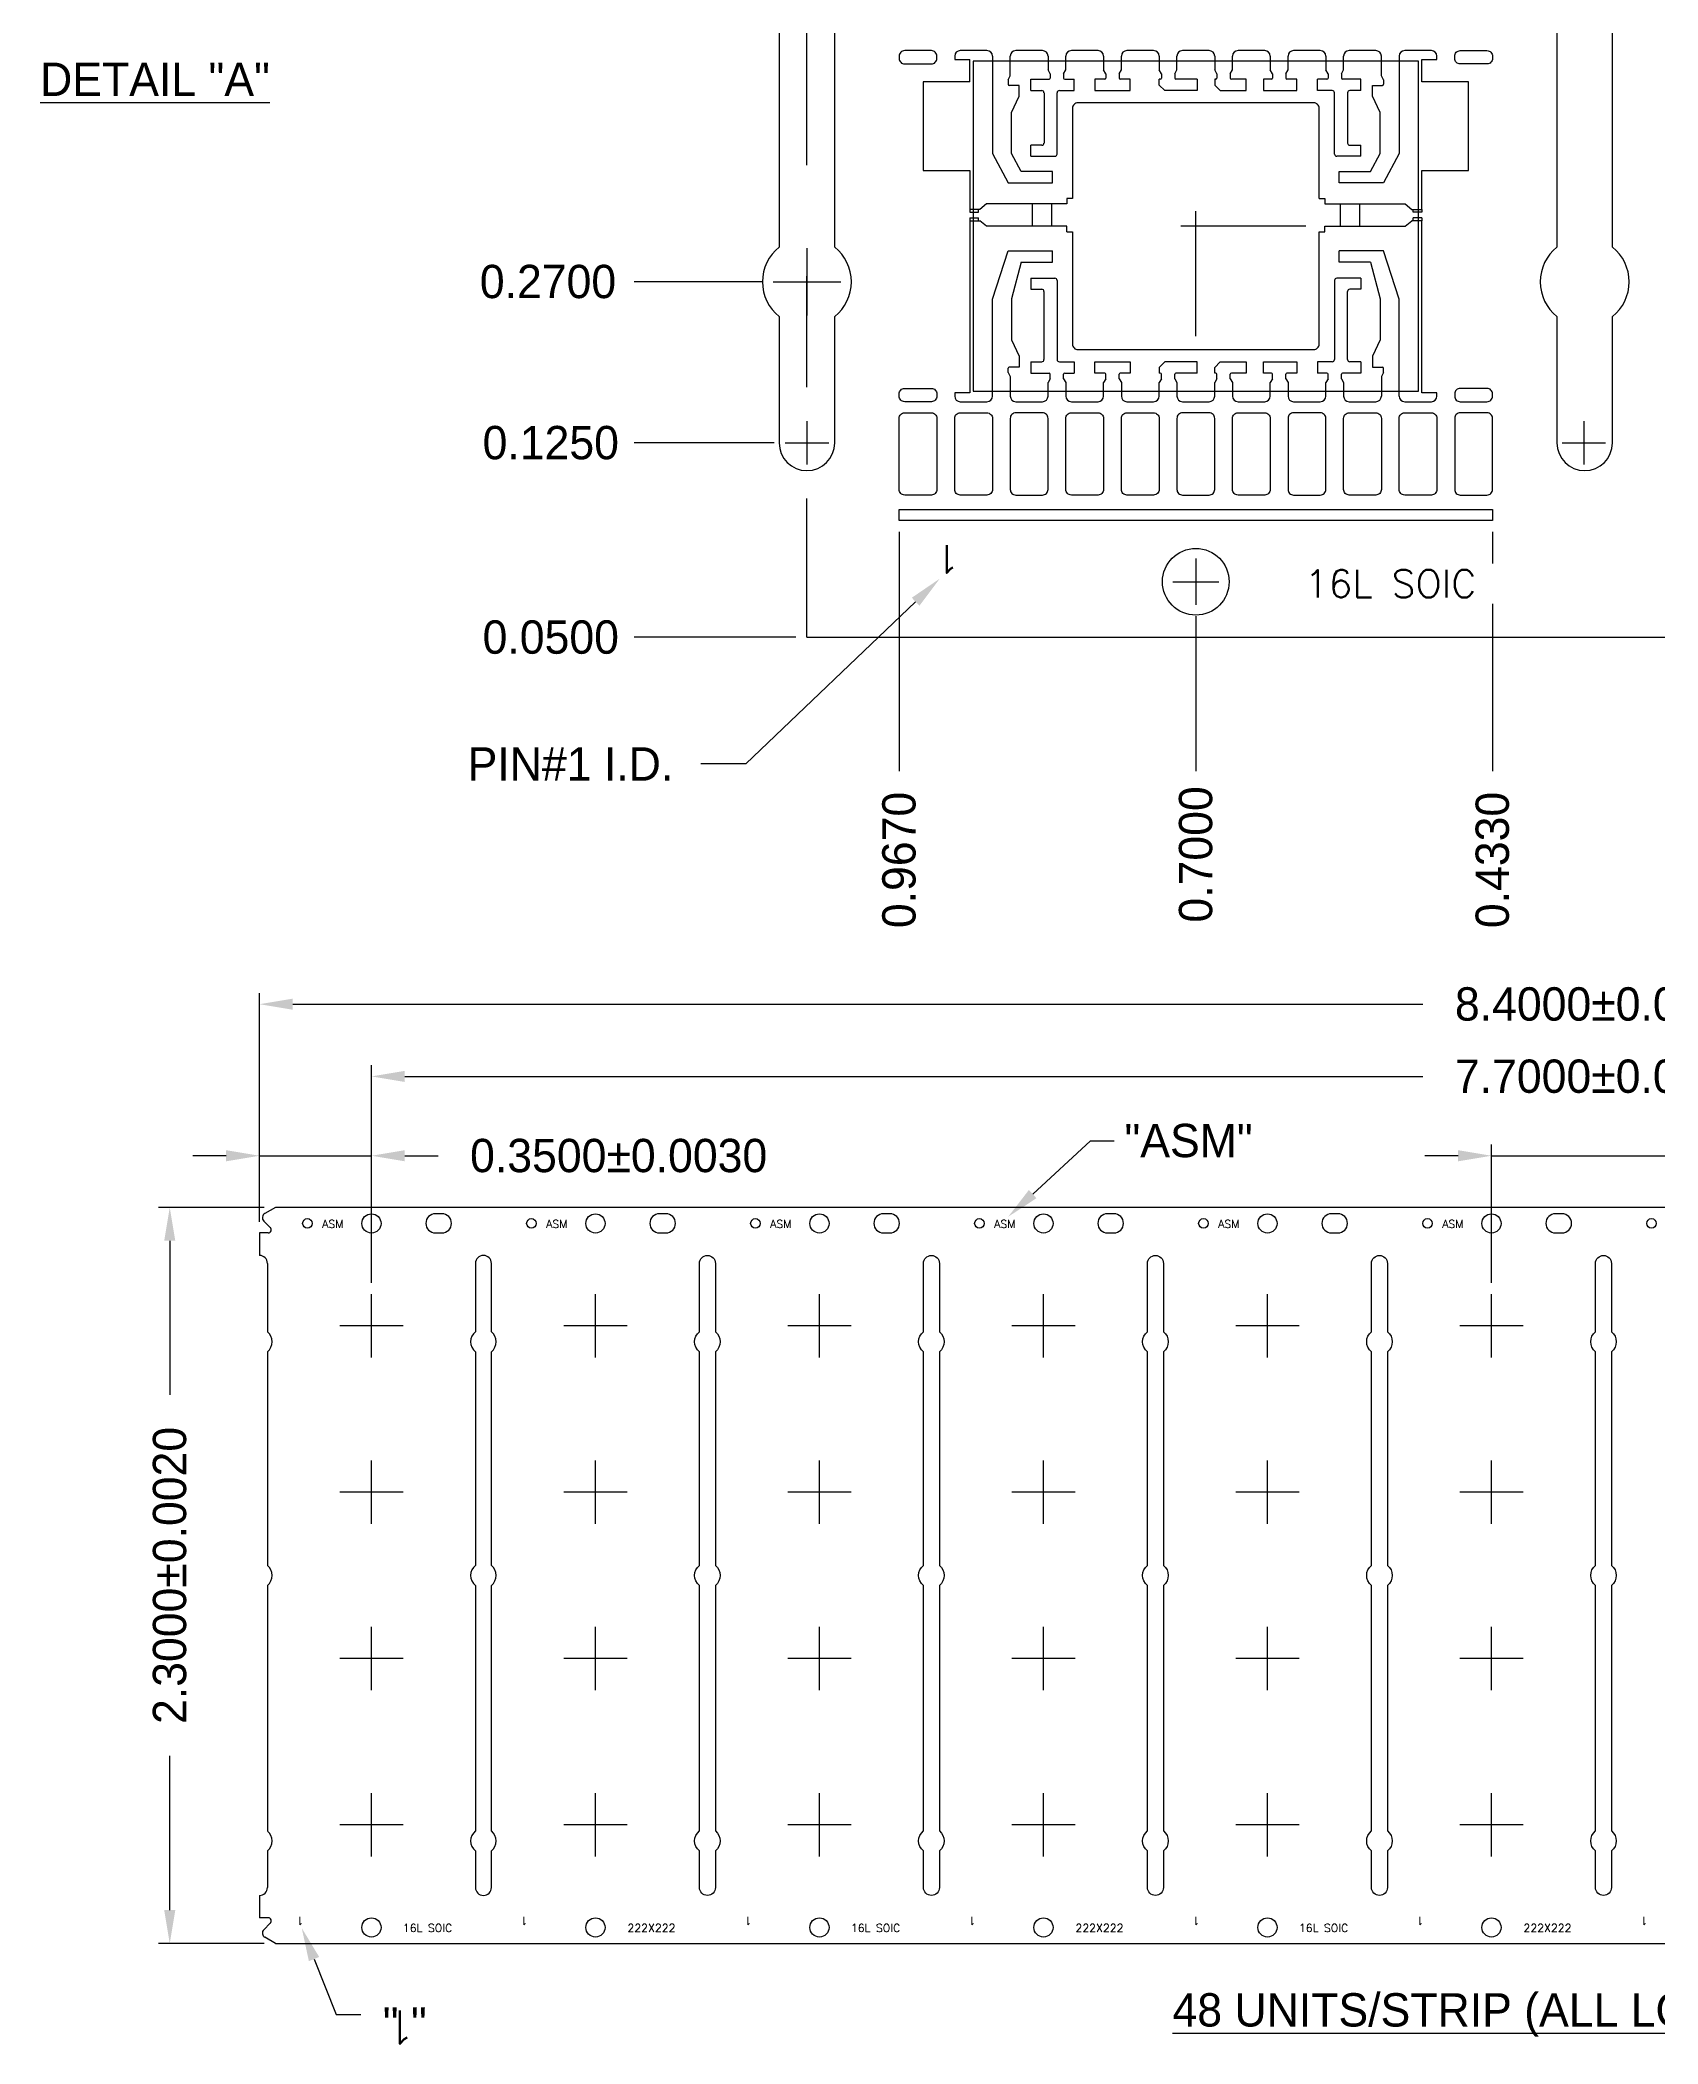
# Model space of a CAD drawing. Extents: x -3.71 to -0.57, y -3.69 to 0.24.
# Drawn here: x -3.658 to -2.202, y -3.692 to -1.888 of the extents above; entities that cross this region are included whole.
import ezdxf

# ---------------------------------------------------------------- set-up
doc = ezdxf.new("R2010")
doc.units = 0
doc.header["$MEASUREMENT"] = 0
doc.linetypes.add('CENTER', pattern=[2, 1.25, -0.25, 0.25, -0.25])
doc.linetypes.add('HIDDEN', pattern=[0.375, 0.25, -0.125])
doc.layers.add('1', color=7, linetype='Continuous')
doc.layers.add('1D', color=4, linetype='Continuous')
doc.styles.add('ROMANS', font='romans', dxfattribs={"height": 2.5})

msp = doc.modelspace()

# ---------------------------------------------------------------- linework, layer by layer
at = {"layer": '1'}
for p, q in [((-2.8348, -1.9027), (-2.8348, -1.9057)), ((-2.8348, -1.9057), (-2.8213, -1.9057)), ((-2.8058, -1.8977), (-2.8298, -1.8977)), ((-2.8213, -1.9257), (-2.8213, -1.9057)), ((-2.8008, -1.9027), (-2.8008, -1.9902)), ((-2.7848, -1.9205), (-2.7848, -1.9027)), ((-2.7558, -1.8977), (-2.7798, -1.8977)), ((-2.7508, -1.9027), (-2.7508, -1.915)), ((-2.7348, -1.915), (-2.7348, -1.9027)), ((-2.7058, -1.8977), (-2.7298, -1.8977)), ((-2.7008, -1.9027), (-2.7008, -1.915)), ((-2.6848, -1.915), (-2.6848, -1.9027)), ((-2.6558, -1.8977), (-2.6798, -1.8977)), ((-2.6508, -1.9027), (-2.6508, -1.915)), ((-2.6348, -1.915), (-2.6348, -1.9027)), ((-2.6058, -1.8977), (-2.6298, -1.8977)), ((-2.6008, -1.9027), (-2.6008, -1.915)), ((-2.5848, -1.915), (-2.5848, -1.9027)), ((-2.5558, -1.8977), (-2.5798, -1.8977)), ((-2.5508, -1.9027), (-2.5508, -1.915)), ((-2.5348, -1.915), (-2.5348, -1.9027)), ((-2.5058, -1.8977), (-2.5298, -1.8977)), ((-2.5008, -1.9027), (-2.5008, -1.915)), ((-2.4848, -1.915), (-2.4848, -1.9027)), ((-2.4558, -1.8977), (-2.4798, -1.8977)), ((-2.4508, -1.9205), (-2.4508, -1.9027)), ((-2.4348, -1.9027), (-2.4348, -1.9902)), ((-2.4058, -1.8977), (-2.4298, -1.8977)), ((-2.4143, -1.9057), (-2.4008, -1.9057)), ((-2.4143, -1.9257), (-2.4143, -1.9057)), ((-2.4008, -1.9057), (-2.4008, -1.9027)), ((-2.8213, -1.9257), (-2.8633, -1.9257)), ((-2.8633, -1.9257), (-2.8633, -2.0057)), ((-2.7867, -1.924), (-2.7848, -1.9205)), ((-2.7867, -1.924), (-2.7867, -1.928)), ((-2.7769, -1.929), (-2.7858, -1.929)), ((-2.7769, -1.9388), (-2.7769, -1.929)), ((-2.7662, -1.9337), (-2.7662, -1.9234)), ((-2.7662, -1.9234), (-2.7498, -1.9234)), ((-2.7488, -1.9185), (-2.7508, -1.915)), ((-2.7488, -1.9185), (-2.7488, -1.9225)), ((-2.7368, -1.9185), (-2.7348, -1.915)), ((-2.7368, -1.9185), (-2.7368, -1.9225)), ((-2.7358, -1.9234), (-2.7273, -1.9234)), ((-2.7273, -1.9337), (-2.7273, -1.9234)), ((-2.7087, -1.9234), (-2.7087, -1.9337)), ((-2.6998, -1.9234), (-2.7087, -1.9234)), ((-2.6988, -1.9185), (-2.7008, -1.915)), ((-2.6988, -1.9185), (-2.6988, -1.9225)), ((-2.6868, -1.9185), (-2.6848, -1.915)), ((-2.6868, -1.9185), (-2.6868, -1.9225)), ((-2.6769, -1.9234), (-2.6858, -1.9234)), ((-2.6769, -1.9337), (-2.6769, -1.9234)), ((-2.6488, -1.9185), (-2.6508, -1.915)), ((-2.6508, -1.9287), (-2.6508, -1.9234)), ((-2.6498, -1.9234), (-2.6508, -1.9234)), ((-2.6458, -1.9337), (-2.6508, -1.9287)), ((-2.6488, -1.9185), (-2.6488, -1.9225)), ((-2.6368, -1.9185), (-2.6348, -1.915)), ((-2.6368, -1.9185), (-2.6368, -1.9225)), ((-2.6165, -1.9234), (-2.6358, -1.9234)), ((-2.6165, -1.9234), (-2.6165, -1.9337)), ((-2.5988, -1.9185), (-2.6008, -1.915)), ((-2.6008, -1.9234), (-2.6008, -1.9287)), ((-2.5998, -1.9234), (-2.6008, -1.9234)), ((-2.6008, -1.9287), (-2.5958, -1.9337)), ((-2.5988, -1.9185), (-2.5988, -1.9225)), ((-2.5868, -1.9185), (-2.5848, -1.915)), ((-2.5868, -1.9185), (-2.5868, -1.9225)), ((-2.5725, -1.9234), (-2.5858, -1.9234)), ((-2.5725, -1.9337), (-2.5725, -1.9234)), ((-2.5568, -1.9234), (-2.5568, -1.9337)), ((-2.5498, -1.9234), (-2.5568, -1.9234)), ((-2.5488, -1.9185), (-2.5508, -1.915)), ((-2.5488, -1.9185), (-2.5488, -1.9225)), ((-2.5368, -1.9185), (-2.5348, -1.915)), ((-2.5368, -1.9185), (-2.5368, -1.9225)), ((-2.5269, -1.9234), (-2.5358, -1.9234)), ((-2.5269, -1.9337), (-2.5269, -1.9234)), ((-2.5083, -1.9337), (-2.5083, -1.9234)), ((-2.4998, -1.9234), (-2.5083, -1.9234)), ((-2.4988, -1.9185), (-2.5008, -1.915)), ((-2.4988, -1.9185), (-2.4988, -1.9225)), ((-2.4868, -1.9185), (-2.4848, -1.915)), ((-2.4868, -1.9185), (-2.4868, -1.9225)), ((-2.4694, -1.9234), (-2.4858, -1.9234)), ((-2.4694, -1.9337), (-2.4694, -1.9234)), ((-2.4587, -1.9388), (-2.4587, -1.929)), ((-2.4587, -1.929), (-2.4498, -1.929)), ((-2.4488, -1.924), (-2.4508, -1.9205)), ((-2.4488, -1.924), (-2.4488, -1.928)), ((-2.3723, -1.9257), (-2.4143, -1.9257)), ((-2.3723, -2.0057), (-2.3723, -1.9257)), ((-2.7838, -1.9534), (-2.7769, -1.9388)), ((-2.7662, -1.9337), (-2.7564, -1.9337)), ((-2.7544, -1.9357), (-2.7544, -1.9809)), ((-2.7426, -1.9908), (-2.7426, -1.9357)), ((-2.7406, -1.9337), (-2.7273, -1.9337)), ((-2.7087, -1.9337), (-2.6769, -1.9337)), ((-2.6165, -1.9337), (-2.6458, -1.9337)), ((-2.5958, -1.9337), (-2.5725, -1.9337)), ((-2.5568, -1.9337), (-2.5269, -1.9337)), ((-2.495, -1.9337), (-2.5083, -1.9337)), ((-2.493, -1.9908), (-2.493, -1.9357)), ((-2.4812, -1.9357), (-2.4812, -1.9809)), ((-2.4694, -1.9337), (-2.4792, -1.9337)), ((-2.4518, -1.9534), (-2.4587, -1.9388)), ((-2.7838, -1.9902), (-2.7838, -1.9534)), ((-2.4518, -1.9902), (-2.4518, -1.9534)), ((-2.7564, -1.9829), (-2.7662, -1.9829)), ((-2.7662, -1.9927), (-2.7662, -1.9829)), ((-2.4792, -1.9829), (-2.4694, -1.9829)), ((-2.4694, -1.9927), (-2.4694, -1.9829)), ((-2.8008, -1.9902), (-2.7867, -2.0168)), ((-2.7751, -2.0065), (-2.7838, -1.9902)), ((-2.7662, -1.9927), (-2.7446, -1.9927)), ((-2.4694, -1.9927), (-2.491, -1.9927)), ((-2.4605, -2.0065), (-2.4518, -1.9902)), ((-2.4348, -1.9902), (-2.4489, -2.0168)), ((-2.8633, -2.0057), (-2.8213, -2.0057)), ((-2.8213, -2.0057), (-2.8213, -2.0406)), ((-2.7867, -2.0168), (-2.7469, -2.0168)), ((-2.7469, -2.0065), (-2.7751, -2.0065)), ((-2.7469, -2.0168), (-2.7469, -2.0065)), ((-2.4887, -2.0168), (-2.4887, -2.0065)), ((-2.4887, -2.0065), (-2.4605, -2.0065)), ((-2.4489, -2.0168), (-2.4887, -2.0168)), ((-2.4143, -2.0057), (-2.3723, -2.0057)), ((-2.4143, -2.0406), (-2.4143, -2.0057)), ((-2.8063, -2.0357), (-2.8123, -2.0406)), ((-2.7338, -2.0357), (-2.8063, -2.0357)), ((-2.7338, -2.0307), (-2.7338, -2.0357)), ((-2.5068, -2.0307), (-2.5018, -2.0307)), ((-2.5018, -2.0307), (-2.5018, -2.0357)), ((-2.5018, -2.0357), (-2.4293, -2.0357)), ((-2.4293, -2.0357), (-2.4233, -2.0406)), ((-2.8123, -2.0406), (-2.8213, -2.0406)), ((-2.8123, -2.0406), (-2.8213, -2.0406)), ((-2.8213, -2.0509), (-2.8213, -2.2057)), ((-2.8213, -2.0509), (-2.8123, -2.0509)), ((-2.8213, -2.0509), (-2.8123, -2.0509)), ((-2.8063, -2.0557), (-2.8123, -2.0509)), ((-2.7338, -2.0557), (-2.8063, -2.0557)), ((-2.7338, -2.0607), (-2.7338, -2.0557)), ((-2.5018, -2.0607), (-2.5018, -2.0557)), ((-2.5018, -2.0557), (-2.4293, -2.0557)), ((-2.4293, -2.0557), (-2.4233, -2.0509)), ((-2.4233, -2.0406), (-2.4143, -2.0406)), ((-2.4233, -2.0406), (-2.4143, -2.0406)), ((-2.4143, -2.0509), (-2.4233, -2.0509)), ((-2.4143, -2.0509), (-2.4233, -2.0509)), ((-2.4143, -2.2057), (-2.4143, -2.0509)), ((-2.5068, -2.0607), (-2.5018, -2.0607)), ((-2.8008, -2.1213), (-2.7867, -2.0778)), ((-2.7867, -2.0778), (-2.7469, -2.0778)), ((-2.7751, -2.088), (-2.7838, -2.1212)), ((-2.7751, -2.088), (-2.7469, -2.088)), ((-2.7469, -2.088), (-2.7469, -2.0778)), ((-2.4489, -2.0778), (-2.4887, -2.0778)), ((-2.4887, -2.088), (-2.4887, -2.0778)), ((-2.4605, -2.088), (-2.4887, -2.088)), ((-2.4605, -2.088), (-2.4518, -2.1212)), ((-2.4348, -2.1213), (-2.4489, -2.0778)), ((-2.7662, -2.1026), (-2.7446, -2.1026)), ((-2.7662, -2.1026), (-2.7662, -2.1124)), ((-2.7426, -2.1046), (-2.7426, -2.1758)), ((-2.493, -2.1046), (-2.493, -2.1758)), ((-2.4694, -2.1026), (-2.491, -2.1026)), ((-2.4694, -2.1026), (-2.4694, -2.1124)), ((-2.8008, -2.2087), (-2.8008, -2.1213)), ((-2.7838, -2.1212), (-2.7838, -2.1581)), ((-2.7662, -2.1124), (-2.7564, -2.1124)), ((-2.7544, -2.1758), (-2.7544, -2.1144)), ((-2.4812, -2.1758), (-2.4812, -2.1144)), ((-2.4694, -2.1124), (-2.4792, -2.1124)), ((-2.4518, -2.1212), (-2.4518, -2.1581)), ((-2.4348, -2.2087), (-2.4348, -2.1213)), ((-2.7838, -2.1581), (-2.7769, -2.1726)), ((-2.4518, -2.1581), (-2.4587, -2.1726)), ((-2.7769, -2.1726), (-2.7769, -2.1825)), ((-2.7662, -2.1778), (-2.7662, -2.188)), ((-2.7662, -2.1778), (-2.7564, -2.1778)), ((-2.7406, -2.1778), (-2.7273, -2.1778)), ((-2.7273, -2.1778), (-2.7273, -2.188)), ((-2.7087, -2.188), (-2.7087, -2.1778)), ((-2.7087, -2.1778), (-2.6769, -2.1778)), ((-2.6769, -2.1778), (-2.6769, -2.188)), ((-2.6458, -2.1778), (-2.6508, -2.1828)), ((-2.6165, -2.1778), (-2.6458, -2.1778)), ((-2.6165, -2.188), (-2.6165, -2.1778)), ((-2.6008, -2.1828), (-2.5958, -2.1778)), ((-2.5958, -2.1778), (-2.5725, -2.1778)), ((-2.5725, -2.1778), (-2.5725, -2.188)), ((-2.5568, -2.188), (-2.5568, -2.1778)), ((-2.5568, -2.1778), (-2.5269, -2.1778)), ((-2.5269, -2.1778), (-2.5269, -2.188)), ((-2.495, -2.1778), (-2.5083, -2.1778)), ((-2.5083, -2.1778), (-2.5083, -2.188)), ((-2.4694, -2.1778), (-2.4792, -2.1778)), ((-2.4694, -2.1778), (-2.4694, -2.188)), ((-2.4587, -2.1726), (-2.4587, -2.1825)), ((-2.7867, -2.1875), (-2.7867, -2.1835)), ((-2.7867, -2.1875), (-2.7848, -2.191)), ((-2.7769, -2.1825), (-2.7858, -2.1825)), ((-2.7848, -2.191), (-2.7848, -2.2087)), ((-2.7662, -2.188), (-2.7498, -2.188)), ((-2.7488, -2.193), (-2.7508, -2.1965)), ((-2.7508, -2.2087), (-2.7508, -2.1965)), ((-2.7488, -2.193), (-2.7488, -2.189)), ((-2.7368, -2.193), (-2.7368, -2.189)), ((-2.7368, -2.193), (-2.7348, -2.1965)), ((-2.7358, -2.188), (-2.7273, -2.188)), ((-2.7348, -2.1965), (-2.7348, -2.2087)), ((-2.6998, -2.188), (-2.7087, -2.188)), ((-2.6988, -2.193), (-2.7008, -2.1965)), ((-2.7008, -2.2087), (-2.7008, -2.1965)), ((-2.6988, -2.193), (-2.6988, -2.189)), ((-2.6868, -2.193), (-2.6868, -2.189)), ((-2.6868, -2.193), (-2.6848, -2.1965)), ((-2.6769, -2.188), (-2.6858, -2.188)), ((-2.6848, -2.1965), (-2.6848, -2.2087)), ((-2.6508, -2.1828), (-2.6508, -2.188)), ((-2.6498, -2.188), (-2.6508, -2.188)), ((-2.6488, -2.193), (-2.6508, -2.1965)), ((-2.6508, -2.2087), (-2.6508, -2.1965)), ((-2.6488, -2.193), (-2.6488, -2.189)), ((-2.6368, -2.193), (-2.6368, -2.189)), ((-2.6368, -2.193), (-2.6348, -2.1965)), ((-2.6165, -2.188), (-2.6358, -2.188)), ((-2.6348, -2.1965), (-2.6348, -2.2087)), ((-2.6008, -2.188), (-2.6008, -2.1828)), ((-2.5998, -2.188), (-2.6008, -2.188)), ((-2.5988, -2.193), (-2.6008, -2.1965)), ((-2.6008, -2.2087), (-2.6008, -2.1965)), ((-2.5988, -2.193), (-2.5988, -2.189)), ((-2.5868, -2.193), (-2.5868, -2.189)), ((-2.5868, -2.193), (-2.5848, -2.1965)), ((-2.5725, -2.188), (-2.5858, -2.188)), ((-2.5848, -2.1965), (-2.5848, -2.2087)), ((-2.5498, -2.188), (-2.5568, -2.188)), ((-2.5488, -2.193), (-2.5508, -2.1965)), ((-2.5508, -2.2087), (-2.5508, -2.1965)), ((-2.5488, -2.193), (-2.5488, -2.189)), ((-2.5368, -2.193), (-2.5368, -2.189)), ((-2.5368, -2.193), (-2.5348, -2.1965)), ((-2.5269, -2.188), (-2.5358, -2.188)), ((-2.5348, -2.1965), (-2.5348, -2.2087)), ((-2.4998, -2.188), (-2.5083, -2.188)), ((-2.4988, -2.193), (-2.5008, -2.1965)), ((-2.5008, -2.2087), (-2.5008, -2.1965)), ((-2.4988, -2.193), (-2.4988, -2.189)), ((-2.4868, -2.193), (-2.4868, -2.189)), ((-2.4868, -2.193), (-2.4848, -2.1965)), ((-2.4694, -2.188), (-2.4858, -2.188)), ((-2.4848, -2.1965), (-2.4848, -2.2087)), ((-2.4587, -2.1825), (-2.4498, -2.1825)), ((-2.4488, -2.1875), (-2.4508, -2.191)), ((-2.4508, -2.191), (-2.4508, -2.2087)), ((-2.4488, -2.1875), (-2.4488, -2.1835)), ((-2.8348, -2.2057), (-2.8348, -2.2087)), ((-2.8213, -2.2057), (-2.8348, -2.2057)), ((-2.8298, -2.2137), (-2.8058, -2.2137)), ((-2.7798, -2.2137), (-2.7558, -2.2137)), ((-2.7298, -2.2137), (-2.7058, -2.2137)), ((-2.6798, -2.2137), (-2.6558, -2.2137)), ((-2.6298, -2.2137), (-2.6058, -2.2137)), ((-2.5798, -2.2137), (-2.5558, -2.2137)), ((-2.5298, -2.2137), (-2.5058, -2.2137)), ((-2.5008, -2.2087), (-2.5008, -2.2041)), ((-2.4848, -2.2041), (-2.4848, -2.2087)), ((-2.4798, -2.2137), (-2.4558, -2.2137)), ((-2.4298, -2.2137), (-2.4058, -2.2137)), ((-2.4008, -2.2057), (-2.4143, -2.2057)), ((-2.4008, -2.2087), (-2.4008, -2.2057)), ((-2.9678, -2.4257), (-1.6178, -2.4257)), ((-3.4461, -2.9388), (-3.4556, -2.9443)), ((-3.4565, -2.9511), (-3.4507, -2.9569)), ((-3.4527, -2.9618), (-3.4605, -2.9618)), ((-3.4527, -3.5781), (-3.4605, -3.5781)), ((-3.4565, -3.5889), (-3.4507, -3.583)), ((-3.4461, -3.6012), (-3.4556, -3.5957))]:
    msp.add_line(p, q, dxfattribs=at)
for points in [[(-2.9928, -1.2445, 0.480384), (-2.9928, -1.307), (-2.9928, -2.0745, 0.480384), (-2.9928, -2.137), (-2.9928, -2.2507, 1), (-2.9428, -2.2507), (-2.9428, -2.137, 0.480384), (-2.9428, -2.0745), (-2.9428, -1.307, 0.480384), (-2.9428, -1.2445), (-2.9428, -0.577, 0.480384), (-2.9428, -0.5145), (-2.9428, -0.3007, 1), (-2.9928, -0.3007), (-2.9928, -0.5145, 0.480384), (-2.9928, -0.577)], [(-2.2928, -1.2445, 0.480384), (-2.2928, -1.307), (-2.2928, -2.0745, 0.480384), (-2.2928, -2.137), (-2.2928, -2.2507, 1), (-2.2428, -2.2507), (-2.2428, -2.137, 0.480384), (-2.2428, -2.0745), (-2.2428, -1.307, 0.480384), (-2.2428, -1.2445), (-2.2428, -0.577, 0.480384), (-2.2428, -0.5145), (-2.2428, -0.3007, 1), (-2.2928, -0.3007), (-2.2928, -0.5145, 0.480384), (-2.2928, -0.577)], [(-2.8558, -1.9097, 0.414214), (-2.8508, -1.9047), (-2.8508, -1.9027, 0.414214), (-2.8558, -1.8977), (-2.8798, -1.8977, 0.414214), (-2.8848, -1.9027), (-2.8848, -1.9047, 0.414214), (-2.8798, -1.9097)], [(-2.3798, -1.9097, -0.414214), (-2.3848, -1.9047), (-2.3848, -1.9027, -0.414214), (-2.3798, -1.8977), (-2.3558, -1.8977, -0.414214), (-2.3508, -1.9027), (-2.3508, -1.9047, -0.414214), (-2.3558, -1.9097)], [(-2.8558, -2.2017, -0.414214), (-2.8508, -2.2067), (-2.8508, -2.2087, -0.414214), (-2.8558, -2.2137), (-2.8798, -2.2137, -0.414214), (-2.8848, -2.2087), (-2.8848, -2.2067, -0.414214), (-2.8798, -2.2017)], [(-2.3798, -2.2017, 0.414214), (-2.3848, -2.2067), (-2.3848, -2.2087, 0.414214), (-2.3798, -2.2137), (-2.3558, -2.2137, 0.414214), (-2.3508, -2.2087), (-2.3508, -2.2067, 0.414214), (-2.3558, -2.2017)], [(-2.8848, -2.2287, -0.414214), (-2.8798, -2.2237), (-2.8558, -2.2237, -0.414214), (-2.8508, -2.2287), (-2.8508, -2.2927, -0.414214), (-2.8558, -2.2977), (-2.8798, -2.2977, -0.414214), (-2.8848, -2.2927)], [(-2.8348, -2.2287, -0.414214), (-2.8298, -2.2237), (-2.8058, -2.2237, -0.414214), (-2.8008, -2.2287), (-2.8008, -2.2927, -0.414214), (-2.8058, -2.2977), (-2.8298, -2.2977, -0.414214), (-2.8348, -2.2927)], [(-2.7508, -2.2287, 0.414214), (-2.7558, -2.2237), (-2.7798, -2.2237, 0.414214), (-2.7848, -2.2287), (-2.7848, -2.2927, 0.414214), (-2.7798, -2.2977), (-2.7558, -2.2977, 0.414214), (-2.7508, -2.2927)], [(-2.7298, -2.2977, -0.414214), (-2.7348, -2.2927), (-2.7348, -2.2287, -0.414214), (-2.7298, -2.2237), (-2.7058, -2.2237, -0.414214), (-2.7008, -2.2287), (-2.7008, -2.2927, -0.414214), (-2.7058, -2.2977)], [(-2.6848, -2.2287, -0.414214), (-2.6798, -2.2237), (-2.6558, -2.2237, -0.414214), (-2.6508, -2.2287), (-2.6508, -2.2927, -0.414214), (-2.6558, -2.2977), (-2.6798, -2.2977, -0.414214), (-2.6848, -2.2927)], [(-2.6008, -2.2287, 0.414214), (-2.6058, -2.2237), (-2.6298, -2.2237, 0.414214), (-2.6348, -2.2287), (-2.6348, -2.2927, 0.414214), (-2.6298, -2.2977), (-2.6058, -2.2977, 0.414214), (-2.6008, -2.2927)], [(-2.5558, -2.2237, -0.414214), (-2.5508, -2.2287), (-2.5508, -2.2927, -0.414214), (-2.5558, -2.2977), (-2.5798, -2.2977, -0.414214), (-2.5848, -2.2927), (-2.5848, -2.2287, -0.414214), (-2.5798, -2.2237)], [(-2.5008, -2.2287, 0.414214), (-2.5058, -2.2237), (-2.5298, -2.2237, 0.414214), (-2.5348, -2.2287), (-2.5348, -2.2927, 0.414214), (-2.5298, -2.2977), (-2.5058, -2.2977, 0.414214), (-2.5008, -2.2927)], [(-2.4848, -2.2287, -0.414214), (-2.4798, -2.2237), (-2.4558, -2.2237, -0.414214), (-2.4508, -2.2287), (-2.4508, -2.2927, -0.414214), (-2.4558, -2.2977), (-2.4798, -2.2977, -0.414214), (-2.4848, -2.2927)], [(-2.4058, -2.2237, -0.414214), (-2.4008, -2.2287), (-2.4008, -2.2927, -0.414214), (-2.4058, -2.2977), (-2.4298, -2.2977, -0.414214), (-2.4348, -2.2927), (-2.4348, -2.2287, -0.414214), (-2.4298, -2.2237)], [(-2.3508, -2.2287, 0.414214), (-2.3558, -2.2237), (-2.3798, -2.2237, 0.414214), (-2.3848, -2.2287), (-2.3848, -2.2927, 0.414214), (-2.3798, -2.2977), (-2.3558, -2.2977, 0.414214), (-2.3508, -2.2927)]]:
    msp.add_lwpolyline(points, format="xyb", close=True, dxfattribs=at)
for points in [[(-2.5068, -2.0307), (-2.5068, -1.9497, 0.414214), (-2.5118, -1.9447), (-2.7238, -1.9447, 0.414214), (-2.7288, -1.9497), (-2.7288, -2.0307), (-2.7338, -2.0307)], [(-2.7338, -2.0607), (-2.7288, -2.0607), (-2.7288, -2.1618, 0.414214), (-2.7238, -2.1668), (-2.5118, -2.1668, 0.414214), (-2.5068, -2.1618), (-2.5068, -2.0607)]]:
    msp.add_lwpolyline(points, format="xyb", dxfattribs=at)
msp.add_lwpolyline([(-2.3508, -2.3107), (-2.3508, -2.3207), (-2.8848, -2.3207), (-2.8848, -2.3107)], close=True, dxfattribs=at)
msp.add_circle((-2.6178, -2.3757), 0.03, dxfattribs=at)
for centre, radius, start, end in [((-2.8298, -1.9027), 0.005, 90, 180), ((-2.8058, -1.9027), 0.005, 0, 90), ((-2.7798, -1.9027), 0.005, 90, 180), ((-2.7558, -1.9027), 0.005, 0, 90), ((-2.7298, -1.9027), 0.005, 90, 180), ((-2.7058, -1.9027), 0.005, 0, 90), ((-2.6798, -1.9027), 0.005, 90, 180), ((-2.6558, -1.9027), 0.005, 0, 90), ((-2.6298, -1.9027), 0.005, 90, 180), ((-2.6058, -1.9027), 0.005, 0, 90), ((-2.5798, -1.9027), 0.005, 90, 180), ((-2.5558, -1.9027), 0.005, 0, 90), ((-2.5298, -1.9027), 0.005, 90, 180), ((-2.5058, -1.9027), 0.005, 0, 90), ((-2.4798, -1.9027), 0.005, 90, 180), ((-2.4558, -1.9027), 0.005, 0, 90), ((-2.4298, -1.9027), 0.005, 90, 180), ((-2.4058, -1.9027), 0.005, 0, 90), ((-2.7858, -1.928), 0.000984, 180, 270), ((-2.7498, -1.9225), 0.000984, 270, 360), ((-2.7358, -1.9225), 0.000984, 180, 270), ((-2.6998, -1.9225), 0.000984, 270, 360), ((-2.6858, -1.9225), 0.000984, 180, 270), ((-2.6498, -1.9225), 0.000984, 270, 360), ((-2.6358, -1.9225), 0.000984, 180, 270), ((-2.5998, -1.9225), 0.000984, 270, 360), ((-2.5858, -1.9225), 0.000984, 180, 270), ((-2.5498, -1.9225), 0.000984, 270, 360), ((-2.5358, -1.9225), 0.000984, 180, 270), ((-2.4998, -1.9225), 0.000984, 270, 360), ((-2.4858, -1.9225), 0.000984, 180, 270), ((-2.4498, -1.928), 0.000984, 270, 360), ((-2.7564, -1.9357), 0.00197, 0, 90), ((-2.7406, -1.9357), 0.00197, 90, 180), ((-2.495, -1.9357), 0.00197, 0, 90), ((-2.4792, -1.9357), 0.00197, 90, 180), ((-2.7564, -1.9809), 0.00197, 270, 0), ((-2.4792, -1.9809), 0.00197, 180, 270), ((-2.7446, -1.9908), 0.00197, 270, 0), ((-2.491, -1.9908), 0.00197, 180, 270), ((-2.7446, -2.1046), 0.00197, 0, 90), ((-2.491, -2.1046), 0.00197, 90, 180), ((-2.7564, -2.1144), 0.00197, 0, 90), ((-2.4792, -2.1144), 0.00197, 90, 180), ((-2.7564, -2.1758), 0.00197, 270, 0), ((-2.7406, -2.1758), 0.00197, 180, 270), ((-2.495, -2.1758), 0.00197, 270, 0), ((-2.4792, -2.1758), 0.00197, 180, 270), ((-2.7858, -2.1835), 0.000984, 90, 180), ((-2.7498, -2.189), 0.000984, 0, 90), ((-2.7358, -2.189), 0.000984, 90, 180), ((-2.6998, -2.189), 0.000984, 0, 90), ((-2.6858, -2.189), 0.000984, 90, 180), ((-2.6498, -2.189), 0.000984, 0, 90), ((-2.6358, -2.189), 0.000984, 90, 180), ((-2.5998, -2.189), 0.000984, 0, 90), ((-2.5858, -2.189), 0.000984, 90, 180), ((-2.5498, -2.189), 0.000984, 0, 90), ((-2.5358, -2.189), 0.000984, 90, 180), ((-2.4998, -2.189), 0.000984, 0, 90), ((-2.4858, -2.189), 0.000984, 90, 180), ((-2.4498, -2.1835), 0.000984, 0, 90), ((-2.8298, -2.2087), 0.005, 180, 270), ((-2.8058, -2.2087), 0.005, 270, 0), ((-2.7798, -2.2087), 0.005, 180, 270), ((-2.7558, -2.2087), 0.005, 270, 0), ((-2.7298, -2.2087), 0.005, 180, 270), ((-2.7058, -2.2087), 0.005, 270, 0), ((-2.6798, -2.2087), 0.005, 180, 270), ((-2.6558, -2.2087), 0.005, 270, 0), ((-2.6298, -2.2087), 0.005, 180, 270), ((-2.6058, -2.2087), 0.005, 270, 0), ((-2.5798, -2.2087), 0.005, 180, 270), ((-2.5558, -2.2087), 0.005, 270, 0), ((-2.5298, -2.2087), 0.005, 180, 270), ((-2.5058, -2.2087), 0.005, 270, 0), ((-2.4798, -2.2087), 0.005, 180, 270), ((-2.4558, -2.2087), 0.005, 270, 0), ((-2.4298, -2.2087), 0.005, 180, 270), ((-2.4058, -2.2087), 0.005, 270, 0), ((-3.4535, -2.948), 0.00432, 120, 225), ((-3.4527, -2.9589), 0.00288, 270, 45), ((-3.4527, -3.581), 0.00288, 315, 90), ((-3.4535, -3.5919), 0.00432, 135, 240)]:
    msp.add_arc(centre, radius, start, end, dxfattribs=at)
at = {"layer": '1D', "linetype": 'CENTER', "ltscale": 0.1}
msp.add_line((-2.9678, -2.4257), (-2.9678, -0.1257), dxfattribs=at)
at = {"layer": '1D', "linetype": 'CENTER', "ltscale": 0.09}
for p, q in [((-2.6178, -2.1548), (-2.6178, -1.9567)), ((-2.5187, -2.0557), (-2.7168, -2.0557)), ((-3.3597, -3.0739), (-3.3597, -3.0168)), ((-3.1581, -3.0739), (-3.1581, -3.0168)), ((-2.9565, -3.0739), (-2.9565, -3.0168)), ((-2.7549, -3.0739), (-2.7549, -3.0168)), ((-2.5533, -3.0739), (-2.5533, -3.0168)), ((-2.3517, -3.0739), (-2.3517, -3.0168)), ((-3.3312, -3.0453), (-3.3882, -3.0453)), ((-3.1296, -3.0453), (-3.1866, -3.0453)), ((-2.928, -3.0453), (-2.985, -3.0453)), ((-2.7264, -3.0453), (-2.7834, -3.0453)), ((-2.5248, -3.0453), (-2.5818, -3.0453)), ((-2.3232, -3.0453), (-2.3802, -3.0453)), ((-3.3597, -3.2236), (-3.3597, -3.1666)), ((-3.1581, -3.2236), (-3.1581, -3.1666)), ((-2.9565, -3.2236), (-2.9565, -3.1666)), ((-2.7549, -3.2236), (-2.7549, -3.1666)), ((-2.5533, -3.2236), (-2.5533, -3.1666)), ((-2.3517, -3.2236), (-2.3517, -3.1666)), ((-3.3312, -3.1951), (-3.3882, -3.1951)), ((-3.1296, -3.1951), (-3.1866, -3.1951)), ((-2.928, -3.1951), (-2.985, -3.1951)), ((-2.7264, -3.1951), (-2.7834, -3.1951)), ((-2.5248, -3.1951), (-2.5818, -3.1951)), ((-2.3232, -3.1951), (-2.3802, -3.1951)), ((-3.3597, -3.3734), (-3.3597, -3.3163)), ((-3.1581, -3.3734), (-3.1581, -3.3163)), ((-2.9565, -3.3734), (-2.9565, -3.3163)), ((-2.7549, -3.3734), (-2.7549, -3.3163)), ((-2.5533, -3.3734), (-2.5533, -3.3163)), ((-2.3517, -3.3734), (-2.3517, -3.3163)), ((-3.3312, -3.3449), (-3.3882, -3.3449)), ((-3.1296, -3.3449), (-3.1866, -3.3449)), ((-2.928, -3.3449), (-2.985, -3.3449)), ((-2.7264, -3.3449), (-2.7834, -3.3449)), ((-2.5248, -3.3449), (-2.5818, -3.3449)), ((-2.3232, -3.3449), (-2.3802, -3.3449)), ((-3.3597, -3.5231), (-3.3597, -3.4661)), ((-3.1581, -3.5231), (-3.1581, -3.4661)), ((-2.9565, -3.5231), (-2.9565, -3.4661)), ((-2.7549, -3.5231), (-2.7549, -3.4661)), ((-2.5533, -3.5231), (-2.5533, -3.4661)), ((-2.3517, -3.5231), (-2.3517, -3.4661)), ((-3.3312, -3.4946), (-3.3882, -3.4946)), ((-3.1296, -3.4946), (-3.1866, -3.4946)), ((-2.928, -3.4946), (-2.985, -3.4946)), ((-2.7264, -3.4946), (-2.7834, -3.4946)), ((-2.5248, -3.4946), (-2.5818, -3.4946)), ((-2.3232, -3.4946), (-2.3802, -3.4946))]:
    msp.add_line(p, q, dxfattribs=at)
at = {"layer": '1D', "linetype": 'HIDDEN'}
for p, q in [((-2.8213, -2.0406), (-2.8213, -2.0432)), ((-2.8213, -2.0482), (-2.8213, -2.0509)), ((-2.8133, -2.0432), (-2.8133, -2.0406)), ((-2.8133, -2.0509), (-2.8133, -2.0482)), ((-2.4223, -2.0432), (-2.4223, -2.0406)), ((-2.4223, -2.0509), (-2.4223, -2.0482)), ((-2.4143, -2.0406), (-2.4143, -2.0432)), ((-2.4143, -2.0482), (-2.4143, -2.0509))]:
    msp.add_line(p, q, dxfattribs=at)
at = {"layer": '1D'}
for p, q in [((-2.8213, -2.0432), (-2.8133, -2.0432)), ((-2.8213, -2.0482), (-2.8133, -2.0482)), ((-2.4143, -2.0432), (-2.4223, -2.0432)), ((-2.4143, -2.0482), (-2.4223, -2.0482)), ((-2.9678, -2.0754), (-2.9678, -2.1361)), ((-3.0081, -2.1057), (-3.1233, -2.1057)), ((-2.9981, -2.1057), (-2.9374, -2.1057)), ((-2.9678, -2.2312), (-2.9678, -2.2703)), ((-2.2686, -2.2312), (-2.2686, -2.2703)), ((-2.9973, -2.2507), (-3.1233, -2.2507)), ((-2.9873, -2.2507), (-2.9482, -2.2507)), ((-2.2881, -2.2507), (-2.249, -2.2507)), ((-2.8848, -2.3307), (-2.8848, -2.5461)), ((-2.3508, -2.3307), (-2.3508, -2.3592)), ((-2.6178, -2.3549), (-2.6178, -2.3966)), ((-2.6386, -2.3757), (-2.597, -2.3757)), ((-2.87, -2.3937), (-3.0229, -2.5397)), ((-2.3508, -2.3955), (-2.3508, -2.5461)), ((-2.6178, -2.4066), (-2.6178, -2.5461)), ((-2.9778, -2.4257), (-3.1233, -2.4257)), ((-3.0229, -2.5397), (-3.0634, -2.5397)), ((-3.4605, -2.9518), (-3.4605, -2.7459)), ((-3.4305, -2.7559), (-2.4134, -2.7559)), ((-3.3597, -3.0068), (-3.3597, -2.8109)), ((-3.3297, -2.8209), (-2.4134, -2.8209)), ((-2.7646, -2.9268), (-2.7127, -2.8788)), ((-2.7127, -2.8788), (-2.6912, -2.8788)), ((-2.3517, -3.0068), (-2.3517, -2.8823)), ((-3.4905, -2.8923), (-3.5205, -2.8923)), ((-3.4605, -2.8923), (-3.3597, -2.8923)), ((-3.3297, -2.8923), (-3.2997, -2.8923)), ((-2.3817, -2.8923), (-2.4117, -2.8923)), ((-2.3517, -2.8923), (-2.1501, -2.8923)), ((-3.4561, -2.9388), (-3.5512, -2.9388)), ((-3.5412, -2.9688), (-3.5412, -3.1075)), ((-3.5412, -3.5712), (-3.5412, -3.4325)), ((-3.4561, -3.6012), (-3.5512, -3.6012)), ((-3.4113, -3.6153), (-3.3914, -3.6652)), ((-3.3914, -3.6652), (-3.3691, -3.6652))]:
    msp.add_line(p, q, dxfattribs=at)
at = {"layer": '1D', "color": 7}
for p, q in [((-1.0557, -2.9388), (-3.4461, -2.9388)), ((-3.4605, -2.9618), (-3.4605, -2.982)), ((-3.4533, -2.9892), (-3.4533, -3.0507)), ((-3.4533, -3.0687), (-3.4533, -3.261)), ((-3.4533, -3.279), (-3.4533, -3.5)), ((-3.4533, -3.518), (-3.4533, -3.5508)), ((-3.4605, -3.558), (-3.4605, -3.5781)), ((-3.4461, -3.6012), (-1.0557, -3.6012))]:
    msp.add_line(p, q, dxfattribs=at)
at = {"layer": '1D', "color": 2, "ltscale": 0.05}
msp.add_lwpolyline([(-2.4173, -1.9073), (-2.8183, -1.9073), (-2.8183, -2.2041), (-2.4173, -2.2041)], close=True, dxfattribs=at)
at = {"layer": '1D'}
for points in [[(-2.7651, -2.0357), (-2.7651, -2.0557)], [(-2.7478, -2.0357), (-2.7478, -2.0557)], [(-2.4878, -2.0357), (-2.4878, -2.0557)], [(-2.4705, -2.0357), (-2.4705, -2.0557)]]:
    msp.add_lwpolyline(points, dxfattribs=at)
at = {"layer": '1D', "color": 7}
for points in [[(-3.3021, -2.9618), (-3.2963, -2.9618, 1), (-3.2963, -2.9445), (-3.3021, -2.9445, 1)], [(-3.1005, -2.9618), (-3.0947, -2.9618, 1), (-3.0947, -2.9445), (-3.1005, -2.9445, 1)], [(-2.8989, -2.9618), (-2.8931, -2.9618, 1), (-2.8931, -2.9445), (-2.8989, -2.9445, 1)], [(-2.6973, -2.9618), (-2.6915, -2.9618, 1), (-2.6915, -2.9445), (-2.6973, -2.9445, 1)], [(-2.4957, -2.9618), (-2.4899, -2.9618, 1), (-2.4899, -2.9445), (-2.4957, -2.9445, 1)], [(-2.2941, -2.9618), (-2.2883, -2.9618, 1), (-2.2883, -2.9445), (-2.2941, -2.9445, 1)], [(-3.2661, -3.5508, 1), (-3.2517, -3.5508), (-3.2517, -3.518, 0.480384), (-3.2517, -3.5), (-3.2517, -3.279, 0.480384), (-3.2517, -3.261), (-3.2517, -3.0687, 0.480384), (-3.2517, -3.0507), (-3.2517, -2.9892, 1), (-3.2661, -2.9892), (-3.2661, -3.0507, 0.480384), (-3.2661, -3.0687), (-3.2661, -3.261, 0.480384), (-3.2661, -3.279), (-3.2661, -3.5, 0.480384), (-3.2661, -3.518)], [(-3.0501, -3.5508, -1), (-3.0645, -3.5508), (-3.0645, -3.518, -0.480384), (-3.0645, -3.5), (-3.0645, -3.279, -0.480384), (-3.0645, -3.261), (-3.0645, -3.0687, -0.480384), (-3.0645, -3.0507), (-3.0645, -2.9892, -1), (-3.0501, -2.9892), (-3.0501, -3.0507, -0.480384), (-3.0501, -3.0687), (-3.0501, -3.261, -0.480384), (-3.0501, -3.279), (-3.0501, -3.5, -0.480384), (-3.0501, -3.518)], [(-2.8485, -3.5508, -1), (-2.8629, -3.5508), (-2.8629, -3.518, -0.480384), (-2.8629, -3.5), (-2.8629, -3.279, -0.480384), (-2.8629, -3.261), (-2.8629, -3.0687, -0.480384), (-2.8629, -3.0507), (-2.8629, -2.9892, -1), (-2.8485, -2.9892), (-2.8485, -3.0507, -0.480384), (-2.8485, -3.0687), (-2.8485, -3.261, -0.480384), (-2.8485, -3.279), (-2.8485, -3.5, -0.480384), (-2.8485, -3.518)], [(-2.6469, -3.5508, -1), (-2.6613, -3.5508), (-2.6613, -3.518, -0.480384), (-2.6613, -3.5), (-2.6613, -3.279, -0.480384), (-2.6613, -3.261), (-2.6613, -3.0687, -0.480384), (-2.6613, -3.0507), (-2.6613, -2.9892, -1), (-2.6469, -2.9892), (-2.6469, -3.0507, -0.480384), (-2.6469, -3.0687), (-2.6469, -3.261, -0.480384), (-2.6469, -3.279), (-2.6469, -3.5, -0.480384), (-2.6469, -3.518)], [(-2.4453, -3.5508, -1), (-2.4597, -3.5508), (-2.4597, -3.518, -0.480384), (-2.4597, -3.5), (-2.4597, -3.279, -0.480384), (-2.4597, -3.261), (-2.4597, -3.0687, -0.480384), (-2.4597, -3.0507), (-2.4597, -2.9892, -1), (-2.4453, -2.9892), (-2.4453, -3.0507, -0.480384), (-2.4453, -3.0687), (-2.4453, -3.261, -0.480384), (-2.4453, -3.279), (-2.4453, -3.5, -0.480384), (-2.4453, -3.518)], [(-2.2437, -3.5508, -1), (-2.2581, -3.5508), (-2.2581, -3.518, -0.480384), (-2.2581, -3.5), (-2.2581, -3.279, -0.480384), (-2.2581, -3.261), (-2.2581, -3.0687, -0.480384), (-2.2581, -3.0507), (-2.2581, -2.9892, -1), (-2.2437, -2.9892), (-2.2437, -3.0507, -0.480384), (-2.2437, -3.0687), (-2.2437, -3.261, -0.480384), (-2.2437, -3.279), (-2.2437, -3.5, -0.480384), (-2.2437, -3.518)]]:
    msp.add_lwpolyline(points, format="xyb", close=True, dxfattribs=at)
for centre, radius in [((-3.4173, -2.9532), 0.00432), ((-3.3597, -2.9532), 0.00864), ((-3.2157, -2.9532), 0.00432), ((-3.1581, -2.9532), 0.00864), ((-3.0141, -2.9532), 0.00432), ((-2.9565, -2.9532), 0.00864), ((-2.8125, -2.9532), 0.00432), ((-2.7549, -2.9532), 0.00864), ((-2.6109, -2.9532), 0.00432), ((-2.5533, -2.9532), 0.00864), ((-2.4093, -2.9532), 0.00432), ((-2.3517, -2.9532), 0.00864), ((-2.2077, -2.9532), 0.00432), ((-3.3597, -3.5868), 0.00864), ((-3.1581, -3.5868), 0.00864), ((-2.9565, -3.5868), 0.00864), ((-2.7549, -3.5868), 0.00864), ((-2.5533, -3.5868), 0.00864), ((-2.3517, -3.5868), 0.00864)]:
    msp.add_circle(centre, radius, dxfattribs=at)
for centre, radius, start, end in [((-3.4605, -2.9892), 0.0072, 0, 90), ((-3.4605, -3.0597), 0.0115, 308.6822, 51.3178), ((-3.4605, -3.27), 0.0115, 308.6822, 51.3178), ((-3.4605, -3.509), 0.0115, 308.6822, 51.3178), ((-3.4605, -3.5508), 0.0072, 270, 360)]:
    msp.add_arc(centre, radius, start, end, dxfattribs=at)
at = {"layer": '1D'}
for points in [[(-2.8734, -2.3901), (-2.8483, -2.373), (-2.8665, -2.3973)], [(-3.4305, -2.7509), (-3.4305, -2.7609), (-3.4605, -2.7559)], [(-3.3297, -2.8159), (-3.3297, -2.8259), (-3.3597, -2.8209)], [(-3.4905, -2.8873), (-3.4905, -2.8973), (-3.4605, -2.8923)], [(-3.3297, -2.8873), (-3.3297, -2.8973), (-3.3597, -2.8923)], [(-2.3817, -2.8873), (-2.3817, -2.8973), (-2.3517, -2.8923)], [(-3.5462, -2.9688), (-3.5362, -2.9688), (-3.5412, -2.9388)], [(-2.7612, -2.9305), (-2.7866, -2.9472), (-2.768, -2.9231)], [(-3.5462, -3.5712), (-3.5362, -3.5712), (-3.5412, -3.6012)], [(-3.416, -3.6171), (-3.4224, -3.5874), (-3.4067, -3.6134)]]:
    msp.add_solid(points, dxfattribs=at)

# ---------------------------------------------------------------- texts
at = {"layer": '1D', "style": 'ROMANS'}
for height, p in [(0.025, (-2.8301, -2.3428)), (0.0072, (-3.4208, -3.5773)), (0.0072, (-3.2192, -3.5773)), (0.0072, (-3.0176, -3.5773)), (0.0072, (-2.816, -3.5773)), (0.0072, (-2.6144, -3.5773)), (0.0072, (-2.4128, -3.5773)), (0.0072, (-2.2112, -3.5773)), (0.03, (-3.3199, -3.6616))]:
    msp.add_text('1', height=height, rotation=180, dxfattribs=at).set_placement(p)
for s, height, p in [('16L SOIC', 0.025, (-2.5197, -2.39)), ('ASM', 0.0072, (-3.404, -2.9573)), ('ASM', 0.0072, (-3.2024, -2.9573)), ('ASM', 0.0072, (-3.0008, -2.9573)), ('ASM', 0.0072, (-2.7992, -2.9573)), ('ASM', 0.0072, (-2.5976, -2.9573)), ('ASM', 0.0072, (-2.396, -2.9573)), ('16L SOIC', 0.0072, (-3.3314, -3.5909)), ('222X222', 0.0072, (-3.1293, -3.5909)), ('16L SOIC', 0.0072, (-2.9282, -3.5909)), ('222X222', 0.0072, (-2.7261, -3.5909)), ('16L SOIC', 0.0072, (-2.525, -3.5909)), ('222X222', 0.0072, (-2.3229, -3.5909))]:
    msp.add_text(s, height=height, dxfattribs=at).set_placement(p)
at = {"layer": '1D', "char_height": 0.03, "attachment_point": 5}
for s, insert in [('\\A1;{\\LDETAIL "A"}', (-3.5545, -1.9235)), ('\\A1;0.2700', (-3.2008, -2.1057)), ('\\A1;0.1250', (-3.1983, -2.2507)), ('\\A1;0.0500', (-3.1983, -2.4257)), ('\\A1;PIN#1 I.D.', (-3.1806, -2.5397)), ('\\A1;8.4000%%p0.0040', (-2.2509, -2.7559)), ('\\A1;7.7000%%P0.0020', (-2.2509, -2.8209)), ('\\A1;"ASM"', (-2.6243, -2.8788)), ('\\A1;0.3500%%p0.0030', (-3.1372, -2.8923)), ('\\A1;" "', (-3.3297, -3.6736)), ('\\A1;{\\L48 UNITS/STRIP (ALL LOGO HALF ETCH)}', (-2.2509, -3.6655))]:
    msp.add_mtext(s, dxfattribs=dict(at, insert=insert))
at = {"layer": '1D', "char_height": 0.03, "attachment_point": 5, "rotation": 90}
for s, insert in [('\\A1;0.9670', (-2.8848, -2.6261)), ('\\A1;0.7000', (-2.6178, -2.6211)), ('\\A1;0.4330', (-2.3508, -2.6261)), ('\\A1;2.3000%%p0.0020', (-3.5412, -3.27))]:
    msp.add_mtext(s, dxfattribs=dict(at, insert=insert))

doc.saveas('drawing.dxf')
